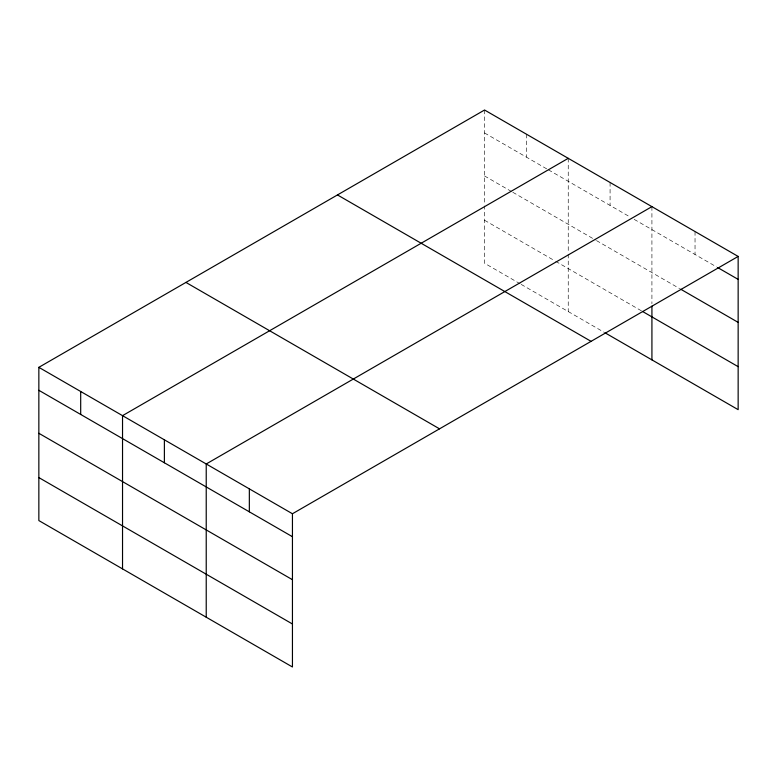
<?xml version="1.0" encoding="UTF-8"?>
<svg xmlns="http://www.w3.org/2000/svg" width="777" height="777" viewBox="0 0 777 777"><rect width="100%" height="100%" fill="white"/><g stroke="black" fill="none" stroke-linecap="round" stroke-linejoin="round"><path stroke-width="0.58" stroke-dasharray="3.88 2.91" d="M484.557 132.974L547.319 169.211M548.368 169.813L629.962 216.919M634.139 219.337L716.598 266.938M484.557 175.961L511.752 191.666M512.801 192.269L595.435 239.986M596.483 240.588L679.642 288.597M484.557 220.26L554.642 260.722M555.691 261.325L641.462 310.849M520.124 283.78L484.557 263.248L484.557 205.895M521.163 284.382L603.807 332.1M695.036 231.536L695.036 254.497M651.922 206.643L651.922 303.72M610.081 182.488L610.081 205.449M568.24 158.333L568.24 253.011M568.24 254.205L568.24 311.567M526.398 134.168L526.398 157.129M484.557 110.013L484.557 204.691"/><path stroke-width="1.17" d="M738.15 256.429L484.557 110.013L38.85 367.336L38.85 520.571L292.443 666.987L292.443 513.752L738.15 256.429L738.15 409.664L604.856 332.702M568.24 158.333L122.533 415.656L122.533 568.89M651.922 206.643L206.226 463.976L206.226 617.2M717.618 267.531L738.15 279.38M680.671 289.19L738.15 322.377M642.511 311.451L738.15 366.666M337.471 194.93L591.064 341.346M185.936 282.42L439.529 428.836M38.85 367.336L292.443 513.752M38.85 390.297L292.443 536.713M38.85 433.284L292.443 579.7M38.85 477.583L292.443 623.989M651.922 306.119L651.922 359.877M249.339 488.859L249.339 511.82M164.384 439.811L164.384 462.771M80.691 391.501L80.691 414.452"/></g></svg>
